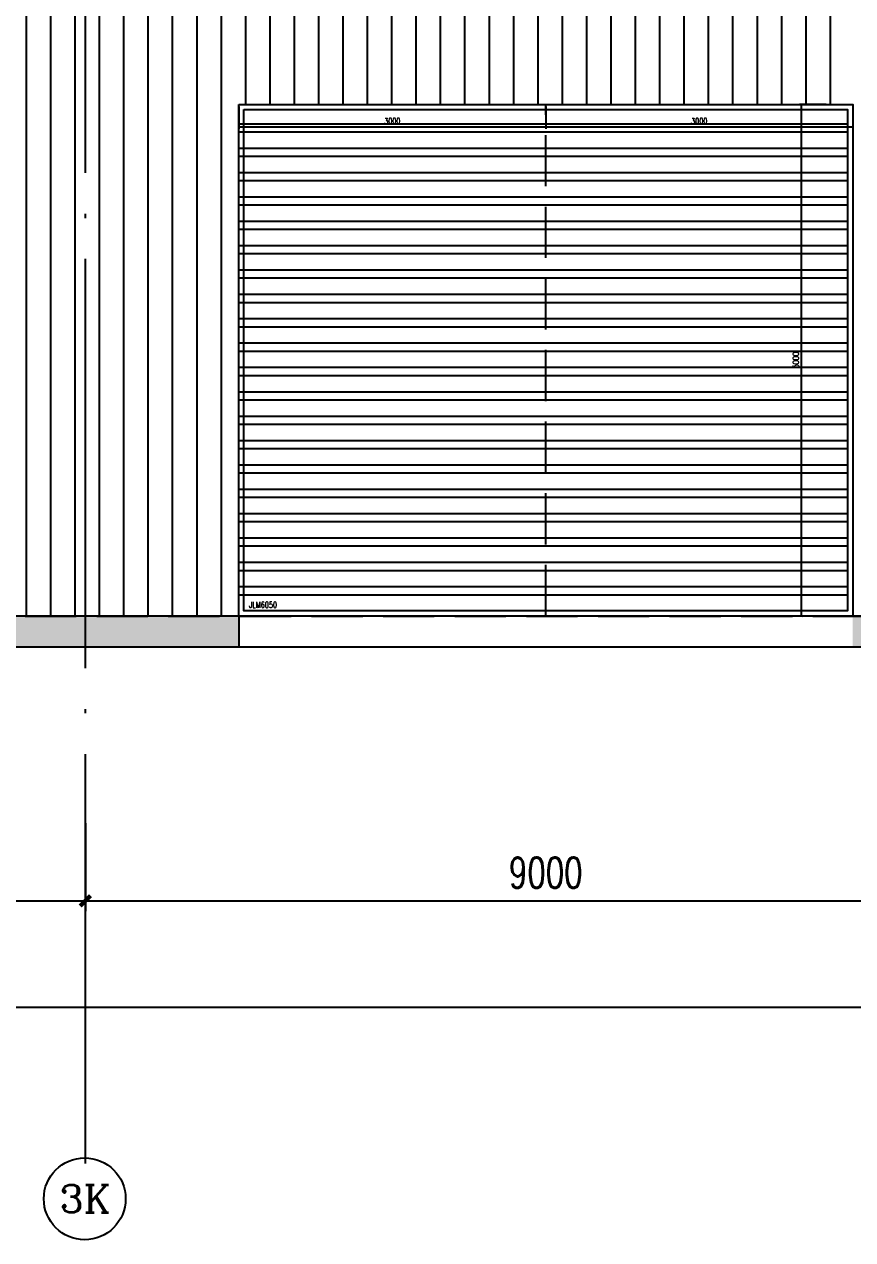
# Model space of a CAD drawing. Extents: x -4210259 to 293730, y -7499 to 868879.
# Drawn here: x -142896 to -134799, y 511142 to 523021 of the extents above; entities that cross this region are included whole.
import ezdxf
from ezdxf.enums import TextEntityAlignment as Align

# ---------------------------------------------------------------- set-up
doc = ezdxf.new("R2010")
doc.units = 0
doc.header["$LTSCALE"] = 1000
doc.header["$MEASUREMENT"] = 0
doc.linetypes.add('__DASH', pattern=[0.35, 0.25, -0.1])
doc.linetypes.add('DOTE', pattern=[2.4200000000000004, 2, -0.2, 0.02, -0.2])
doc.layers.get('Defpoints').update_dxf_attribs({"color": 210})
for name, color, linetype in [('A-AXIS-D', 1, 'Continuous'), ('A-AXIS-DOTE', 14, 'DOTE'), ('A-HATCH-2', 251, 'Continuous'), ('A-LIN-V', 9, 'Continuous'), ('A-WINDOW', 140, 'Continuous'), ('A-门窗表显示尺寸', 160, 'Continuous'), ('AS-WALL', 40, 'Continuous'), ('PUB_TEXT', 7, 'Continuous')]:
    doc.layers.add(name, color=color, linetype=linetype)
doc.styles.add('_TCH_AXIS', font='COMPLEX', dxfattribs={"bigfont": 'GBCBIG'})
doc.styles.add('_TCH_DIM_T3', font='SIMPLEX', dxfattribs={"width": 0.7058823529411765, "bigfont": 'GBCBIG'})
doc.styles.add('A-DIM_T3', font='SIMPLEX', dxfattribs={"width": 0.7058823529411765, "bigfont": 'GBCBIG'})
doc.styles.add('A-STANDARD', font='SIMPLEX', dxfattribs={"bigfont": 'GBCBIG'})
doc.dimstyles.new('_TCH_ARCH&&100', dxfattribs={"dimtxt": 297.5, "dimasz": 100, "dimexe": 100, "dimexo": 100, "dimgap": 126.25, "dimtad": 1, "dimdec": 0, "dimzin": 0, "dimdsep": 46, "dimtxsty": '_TCH_DIM_T3', "dimblk": 'ARCHTICK', "dimcen": 0.09, "dimclrt": 7, "dimazin": 2, "dimtfac": 1, "dimtdec": 0, "dimtix": 1, "dimtmove": 2, "dimatfit": 3, "dimfxl": 0, "dimtolj": 1, "dimtzin": 0, "dimarcsym": 0})
doc.dimstyles.new('A-DIM&&20', dxfattribs={"dimtxt": 59.5, "dimasz": 20, "dimexe": 20, "dimexo": 20, "dimgap": 25.25, "dimtad": 1, "dimdec": 0, "dimzin": 0, "dimdsep": 46, "dimtxsty": 'A-DIM_T3', "dimblk": 'ARCHTICK', "dimcen": 0.09, "dimclrt": 7, "dimazin": 2, "dimtfac": 1, "dimtdec": 0, "dimtix": 1, "dimtmove": 2, "dimatfit": 3, "dimfxl": 0, "dimtolj": 1, "dimtzin": 0, "dimarcsym": 0})
pattern_1 = [(90, (0, 0), (-238.125, 0), [])]

# ---------------------------------------------------------------- blocks, each defined once
blk = doc.blocks.new('_ArchTick')
at = {"color": 0, "linetype": 'ByBlock', "const_width": 0.4}
blk.add_lwpolyline([(-0.5, -0.5), (0.5, 0.5)], dxfattribs=at)
blk = doc.blocks.new('*D1351')
at = {"layer": 'A-门窗表显示尺寸', "color": 0, "lineweight": -2}
for p, q in [((-1641480.163610123, 522217.4520265139), (-1641480.163610123, 521999.9999999749)), ((-1638480.163610147, 522217.4520265139), (-1638480.163610147, 521999.9999999749)), ((-1641480.163610123, 522019.9999999749), (-1638480.163610147, 522019.9999999749))]:
    blk.add_line(p, q, dxfattribs=at)
at = {"layer": 'Defpoints', "color": 0}
for p in [(-1641480.163610123, 522237.4520265139), (-1638480.163610147, 522237.4520265139), (-1638480.163610147, 522019.9999999749)]:
    blk.add_point(p, dxfattribs=at)
at = {"layer": 'A-门窗表显示尺寸', "color": 0, "lineweight": -2, "xscale": 20, "yscale": 20, "zscale": 20, "rotation": 180}
blk.add_blockref('_ArchTick', (-1641480.163610123, 522019.9999999749), dxfattribs=at)
at = {"layer": 'A-门窗表显示尺寸', "color": 0, "lineweight": -2, "xscale": 20, "yscale": 20, "zscale": 20}
blk.add_blockref('_ArchTick', (-1638480.163610147, 522019.9999999749), dxfattribs=at)
at = {"layer": 'A-门窗表显示尺寸', "color": 7, "insert": (-1639980.163610135, 522074.9999999749), "char_height": 59.5, "attachment_point": 5, "style": 'A-DIM_T3'}
blk.add_mtext('\\A1;3000', dxfattribs=at)
blk = doc.blocks.new('*D1352')
at = {"layer": 'A-门窗表显示尺寸', "color": 0, "lineweight": -2}
for p, q in [((-1644480.163610129, 522217.4520265139), (-1644480.163610129, 521999.9999999749)), ((-1641480.163610123, 522217.4520265139), (-1641480.163610123, 521999.9999999749)), ((-1644480.163610129, 522019.9999999749), (-1641480.163610123, 522019.9999999749))]:
    blk.add_line(p, q, dxfattribs=at)
at = {"layer": 'Defpoints', "color": 0}
for p in [(-1644480.163610129, 522237.4520265139), (-1641480.163610123, 522237.4520265139), (-1641480.163610123, 522019.9999999749)]:
    blk.add_point(p, dxfattribs=at)
at = {"layer": 'A-门窗表显示尺寸', "color": 0, "lineweight": -2, "xscale": 20, "yscale": 20, "zscale": 20, "rotation": 180}
blk.add_blockref('_ArchTick', (-1644480.163610129, 522019.9999999749), dxfattribs=at)
at = {"layer": 'A-门窗表显示尺寸', "color": 0, "lineweight": -2, "xscale": 20, "yscale": 20, "zscale": 20}
blk.add_blockref('_ArchTick', (-1641480.163610123, 522019.9999999749), dxfattribs=at)
at = {"layer": 'A-门窗表显示尺寸', "color": 7, "insert": (-1642980.163610126, 522074.9999999749), "char_height": 59.5, "attachment_point": 5, "style": 'A-DIM_T3'}
blk.add_mtext('\\A1;3000', dxfattribs=at)
blk = doc.blocks.new('*D1353')
at = {"layer": 'A-门窗表显示尺寸', "color": 0, "lineweight": -2}
for p, q in [((-1638740.163610148, 522237.4520265141), (-1639000.56329158, 522237.4520265141)), ((-1638980.56329158, 517237.4520265142), (-1638980.56329158, 522237.4520265141)), ((-1638740.163610148, 517237.4520265142), (-1639000.56329158, 517237.4520265142))]:
    blk.add_line(p, q, dxfattribs=at)
at = {"layer": 'Defpoints', "color": 0}
for p in [(-1638980.56329158, 522237.4520265141), (-1638720.163610148, 522237.4520265141), (-1638720.163610148, 517237.4520265142)]:
    blk.add_point(p, dxfattribs=at)
at = {"layer": 'A-门窗表显示尺寸', "color": 0, "lineweight": -2, "xscale": 20, "yscale": 20, "zscale": 20}
for p, rotation in [((-1638980.56329158, 522237.4520265141), 90), ((-1638980.56329158, 517237.4520265142), 270)]:
    blk.add_blockref('_ArchTick', p, dxfattribs=dict(at, rotation=rotation))
at = {"layer": 'A-门窗表显示尺寸', "color": 7, "insert": (-1639035.563291579, 519737.4520265145), "char_height": 59.5, "attachment_point": 5, "rotation": 90, "style": 'A-DIM_T3'}
blk.add_mtext('\\A1;5000', dxfattribs=at)
blk = doc.blocks.new('*D748')
at = {"layer": 'A-AXIS-D', "color": 0, "lineweight": -2}
for p, q in [((-246199.3323860153, 515211.3858529096), (-246199.3323860153, 513313.3764944364)), ((-60499.33238329884, 515211.3858529096), (-60499.33238329884, 513313.3764944364)), ((-246199.3323860153, 513413.3764944364), (-60499.33238329884, 513413.3764944364))]:
    blk.add_line(p, q, dxfattribs=at)
at = {"layer": 'Defpoints', "color": 0}
for p in [(-246199.3323860153, 515311.3858529096), (-60499.33238329884, 515311.3858529096), (-60499.33238329884, 513413.3764944364)]:
    blk.add_point(p, dxfattribs=at)
at = {"layer": 'A-AXIS-D', "color": 0, "lineweight": -2, "xscale": 100, "yscale": 100, "zscale": 100, "rotation": 180}
blk.add_blockref('_ArchTick', (-246199.3323860153, 513413.3764944364), dxfattribs=at)
at = {"layer": 'A-AXIS-D', "color": 0, "lineweight": -2, "xscale": 100, "yscale": 100, "zscale": 100}
blk.add_blockref('_ArchTick', (-60499.33238329884, 513413.3764944364), dxfattribs=at)
at = {"layer": 'A-AXIS-D', "color": 7, "insert": (-153349.3323846571, 513688.3764944364), "char_height": 297.5, "attachment_point": 5, "style": '_TCH_DIM_T3'}
blk.add_mtext('\\A1;185700', dxfattribs=at)
blk = doc.blocks.new('*D1127')
at = {"layer": 'A-AXIS-D', "color": 0, "lineweight": -2}
for p, q in [((-151299.3323832987, 515211.3858529096), (-151299.3323832987, 514353.3764944364)), ((-142299.3323832987, 515211.3858529096), (-142299.3323832987, 514353.3764944364)), ((-151299.3323832987, 514453.3764944364), (-142299.3323832987, 514453.3764944364))]:
    blk.add_line(p, q, dxfattribs=at)
at = {"layer": 'Defpoints', "color": 0}
for p in [(-151299.3323832987, 515311.3858529096), (-142299.3323832987, 515311.3858529096), (-142299.3323832987, 514453.3764944364)]:
    blk.add_point(p, dxfattribs=at)
at = {"layer": 'A-AXIS-D', "color": 0, "lineweight": -2, "xscale": 100, "yscale": 100, "zscale": 100, "rotation": 180}
blk.add_blockref('_ArchTick', (-151299.3323832987, 514453.3764944364), dxfattribs=at)
at = {"layer": 'A-AXIS-D', "color": 0, "lineweight": -2, "xscale": 100, "yscale": 100, "zscale": 100}
blk.add_blockref('_ArchTick', (-142299.3323832987, 514453.3764944364), dxfattribs=at)
at = {"layer": 'A-AXIS-D', "color": 7, "insert": (-146799.3323832987, 514728.3764944364), "char_height": 297.5, "attachment_point": 5, "style": '_TCH_DIM_T3'}
blk.add_mtext('\\A1;9000', dxfattribs=at)
blk = doc.blocks.new('*D1128')
at = {"layer": 'A-AXIS-D', "color": 0, "lineweight": -2}
for p, q in [((-142299.3323832987, 515211.3858529096), (-142299.3323832987, 514353.3764944364)), ((-133299.3323832989, 515211.3858529096), (-133299.3323832989, 514353.3764944364)), ((-142299.3323832987, 514453.3764944364), (-133299.3323832989, 514453.3764944364))]:
    blk.add_line(p, q, dxfattribs=at)
at = {"layer": 'Defpoints', "color": 0}
for p in [(-142299.3323832987, 515311.3858529096), (-133299.3323832989, 515311.3858529096), (-133299.3323832989, 514453.3764944364)]:
    blk.add_point(p, dxfattribs=at)
at = {"layer": 'A-AXIS-D', "color": 0, "lineweight": -2, "xscale": 100, "yscale": 100, "zscale": 100, "rotation": 180}
blk.add_blockref('_ArchTick', (-142299.3323832987, 514453.3764944364), dxfattribs=at)
at = {"layer": 'A-AXIS-D', "color": 0, "lineweight": -2, "xscale": 100, "yscale": 100, "zscale": 100}
blk.add_blockref('_ArchTick', (-133299.3323832989, 514453.3764944364), dxfattribs=at)
at = {"layer": 'A-AXIS-D', "color": 7, "insert": (-137799.3323832988, 514728.3764944364), "char_height": 297.5, "attachment_point": 5, "style": '_TCH_DIM_T3'}
blk.add_mtext('\\A1;9000', dxfattribs=at)
blk = doc.blocks.new('434')
at = {"layer": 'A-HATCH-2'}
h = blk.add_hatch(dxfattribs=at)
h.set_pattern_fill('ANSI32', color=256, scale=50, angle=45.00000000000001)
h.set_pattern_definition([(180, (-499.9999999696156, 5.820766091346741e-11), (-1.4210854715202e-14, -238.125), []), (180, (-579.3750342548592, 79.37503428528726), (-1.4210854715202e-14, -238.125), [])])
h.paths.add_polyline_path([(-1644480.16361013, 522187.4520265139), (-1638530.163610147, 522187.4520265139), (-1638530.163610147, 517287.452026514), (-1644480.16361013, 517287.452026514)])
at = {"layer": 'A-AXIS-DOTE', "linetype": '__DASH', "ltscale": 2}
blk.add_line((-1641480.163610123, 517237.452026514), (-1641480.163610123, 522237.4520265139), dxfattribs=at)
at = {"layer": 'A-WINDOW'}
for points in [[(-1644480.16361013, 522237.4520265139), (-1638480.163610147, 522237.4520265139), (-1638480.163610147, 517237.452026514), (-1644480.16361013, 517237.452026514)], [(-1644430.16361013, 522187.4520265139), (-1638530.163610147, 522187.4520265139), (-1638530.163610147, 517287.452026514), (-1644430.16361013, 517287.452026514)]]:
    blk.add_lwpolyline(points, close=True, dxfattribs=at)
at = {"layer": 'A-门窗表显示尺寸', "color": 3, "style": 'A-STANDARD', "width": 0.7058823529411765}
blk.add_text('JLM6050', height=59.5, dxfattribs=at).set_placement((-1644379.99999997, 517317.452026514))
at = {"layer": 'A-门窗表显示尺寸'}
for p1, p2, distance, picture, middle in [((-1644480.163610129, 522237.4520265139), (-1641480.163610123, 522237.4520265139), -217.45202653901654, '*D1352', (-1642980.163610126, 522074.9999999749)), ((-1641480.163610123, 522237.4520265139), (-1638480.163610147, 522237.4520265139), -217.45202653901652, '*D1351', (-1639980.163610135, 522074.9999999749)), ((-1638720.163610147, 517237.452026514), (-1638720.163610147, 522237.4520265139), 260.39968143287115, '*D1353', (-1639035.563291579, 519737.4520265145))]:
    dim = blk.add_aligned_dim(p1=p1, p2=p2, distance=distance, dimstyle='A-DIM&&20', dxfattribs=at)
    dim.commit()
    dim.dimension.update_dxf_attribs({"geometry": picture, "text_midpoint": middle})

msp = doc.modelspace()

# ---------------------------------------------------------------- hatches: boundary and pattern name
at = {"layer": 'A-HATCH-2'}
h = msp.add_hatch(dxfattribs=at)
h.set_pattern_fill('ANSI31', color=256, scale=150, angle=45)
h.set_pattern_definition(pattern_1)
h.paths.add_polyline_path([(-140799.3323832669, 535687.4520265248), (-158099.332403732, 535687.4520265248), (-158099.332403732, 525637.4520265374), (-158099.332403732, 520237.4520265374), (-158099.332403732, 520037.4520265374), (-158099.3324038633, 517237.452026539), (-158099.3323836926, 517237.4520265404), (-140799.3323630962, 517237.4520265404)])
h.paths.add_polyline_path([(-143099.3323833063, 519637.4520265404), (-143099.3323833063, 517237.4520265171), (-155799.3323833038, 517237.4520265404), (-155799.3323833038, 519637.4520265404)])
h.paths.add_polyline_path([(-143149.3323833063, 519587.4520265404), (-143149.3323833063, 517287.4520265172), (-155749.3323833038, 517287.4520265403), (-155749.3323833038, 519587.4520265404)], flags=16)
h.paths.add_polyline_path([(-143357.1594098213, 518348.5770265289), (-143357.1594098213, 518526.3270265289), (-143446.4094098213, 518526.3270265289), (-143446.4094098213, 518348.5770265289)], flags=0)
h.paths.add_polyline_path([(-149554.2073833051, 519380.3750000254), (-149344.4573833051, 519380.3750000254), (-149344.4573833051, 519469.6250000254), (-149554.2073833051, 519469.6250000254)], flags=0)
h.paths.add_polyline_path([(-155714.6070647443, 517335.1250000254), (-155460.8570647443, 517335.1250000254), (-155460.8570647443, 517424.3750000254), (-155714.6070647443, 517424.3750000254)], flags=0)
h = msp.add_hatch(dxfattribs=at)
h.set_pattern_fill('ANSI31', color=256, scale=150, angle=45)
h.set_pattern_definition(pattern_1)
h.paths.add_polyline_path([(-134799.3323832841, 535687.4520265248), (-140799.3323832669, 535687.4520265248), (-140799.3323832669, 522237.4520265249), (-134799.3323832841, 522237.4520265248)])
h = msp.add_hatch(dxfattribs=at)
h.set_pattern_fill('ANSI38', color=256, scale=150)
h.set_pattern_definition([(45, (0, 0), (-168.3798022700466, 168.3798022700466), []), (135, (0, 0), (-505.1394068101398, 168.3798022700467), [595.3125, -357.1875])])
h.paths.add_polyline_path([(-202256.4752404356, 516937.4520265246), (-246199.3323860153, 516937.4520265246), (-246199.3323860153, 517237.4520265249), (-202256.4752404356, 517237.4520265249)])
h.paths.add_polyline_path([(-200370.7609547208, 516937.4520265245), (-194299.3323833046, 516937.4520265245), (-194299.3323833046, 517237.4520265249), (-200370.7609547208, 517237.4520265249)])
h.paths.add_polyline_path([(-186549.3324139377, 517237.4520265402), (-189299.3323832916, 517237.4520265402), (-189299.3323832916, 516937.4520265245), (-186549.3324139377, 516937.4520265245)])
h.paths.add_polyline_path([(-140799.3323832669, 516937.4520265092), (-185149.3324139328, 516937.4520265092), (-185149.3324139328, 517237.4520265249), (-140799.3323832669, 517237.4520265249)])
h.paths.add_polyline_path([(-132549.3323942206, 517237.4520265402), (-134798.9327018685, 517237.4520265402), (-134798.9327018685, 516937.4520265093), (-132549.3323942206, 516937.4520265093)])
h.paths.add_polyline_path([(-105599.3323736887, 516937.4520265246), (-131149.3324142129, 516937.4520265246), (-131149.3324142129, 517237.4520265095), (-105599.3323736887, 517237.4520265095)])
h.paths.add_polyline_path([(-86299.33238330507, 516937.4520265246), (-105590, 516937.4520265246), (-105590, 517237.4520265248), (-86299.33238330507, 517237.4520265248)])
h.paths.add_polyline_path([(-78549.33241420961, 517237.4520265248), (-81299.33238329203, 517237.4520265248), (-81299.33238329203, 516937.4520265246), (-78549.33241420961, 516937.4520265246)])
h.paths.add_polyline_path([(-66490, 516937.4520265247), (-77149.33241420472, 516937.4520265247), (-77149.33241420472, 517237.4520265401), (-66490, 517237.4520265401)])

# ---------------------------------------------------------------- linework, layer by layer
at = {"layer": 'A-AXIS-D'}
msp.add_circle((-142305.5953848, 511541.7498906212), 400, dxfattribs=at)
at = {"layer": 'A-AXIS-DOTE', "ltscale": 2}
msp.add_line((-142299.3323832985, 511887.4520265246), (-142299.3323832984, 538485.0684404911), dxfattribs=at)
at = {"layer": 'A-AXIS-DOTE', "linetype": '__DASH', "ltscale": 2}
msp.add_line((-252788.4381458776, 517237.4520265249), (-54309.8093255033, 517237.4520265248), dxfattribs=at)
at = {"layer": 'A-LIN-V'}
for p, q in [((-60499.33238329889, 517237.4520265248), (-246199.3323860153, 517237.4520265248)), ((-140799.3323832669, 517237.4520264985), (-140799.3323832669, 516937.4520265092))]:
    msp.add_line(p, q, dxfattribs=at)
at = {"layer": 'AS-WALL'}
msp.add_line((-252788.4381458776, 516937.4520265245), (-54309.8093255033, 516937.4520265246), dxfattribs=at)

# ---------------------------------------------------------------- block references
at = {"layer": 'A-LIN-V'}
msp.add_blockref('434', (1503680.831226863, 1.094304025173187e-08), dxfattribs=at)

# ---------------------------------------------------------------- texts
at = {"layer": 'PUB_TEXT', "style": '_TCH_AXIS'}
msp.add_text('3K', height=270.8642225464687, dxfattribs=at).set_placement((-142550.663014723, 511406.3177793479), (-142060.527754877, 511406.3177793479), align=Align.FIT)

# ---------------------------------------------------------------- dimensions: what is measured, and where the dimension line sits
at = {"layer": 'A-AXIS-D'}
for base, p1, p2, picture, middle in [((-60499.33238329884, 513413.3764944364), (-246199.3323860153, 515311.3858529096), (-60499.33238329884, 515311.3858529096), '*D748', (-153349.3323846571, 513688.3764944364)), ((-142299.3323832987, 514453.3764944364), (-151299.3323832987, 515311.3858529096), (-142299.3323832987, 515311.3858529096), '*D1127', (-146799.3323832987, 514728.3764944364)), ((-133299.3323832989, 514453.3764944364), (-142299.3323832987, 515311.3858529096), (-133299.3323832989, 515311.3858529096), '*D1128', (-137799.3323832988, 514728.3764944364))]:
    dim = msp.add_linear_dim(base=base, p1=p1, p2=p2, angle=0, dimstyle='_TCH_ARCH&&100', override={"dimgap": 0}, dxfattribs=at)
    dim.commit()
    dim.dimension.update_dxf_attribs({"geometry": picture, "text_midpoint": middle, "dimtype": 129})

doc.saveas('drawing.dxf')
